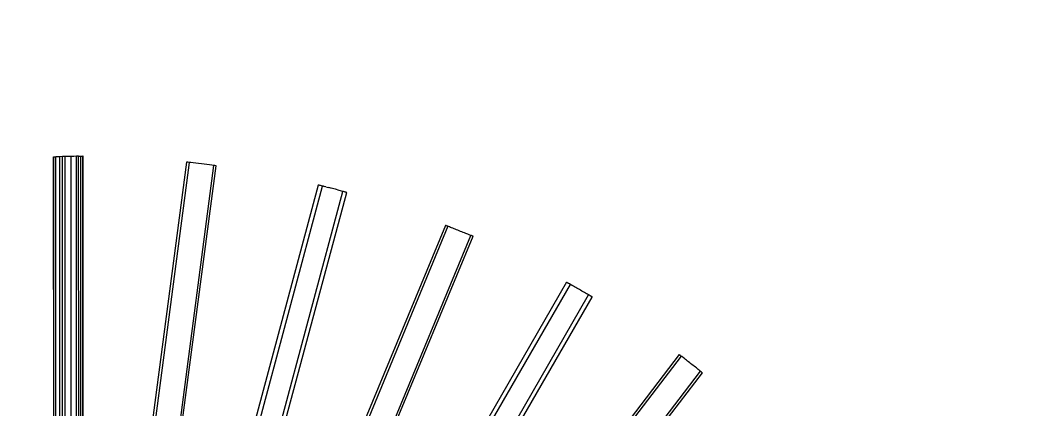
# Model space of a CAD drawing. Header units: inches. Extents: x 3324238 to 135265466, y -1036581 to 20094598.
# Drawn here: x 3354734.11 to 3354741.08, y -519081.23 to -519078.56 of the extents above; entities that cross this region are included whole.
import ezdxf

# ---------------------------------------------------------------- set-up
doc = ezdxf.new("R2010")
doc.units = ezdxf.units.IN
doc.header["$MEASUREMENT"] = 0
doc.layers.add('FURNITURE', color=32, linetype='Continuous', lineweight=13)

msp = doc.modelspace()

# ---------------------------------------------------------------- linework, layer by layer
for p, q in [((3354734.3972, -519079.4934, 0.0027), (3354734.3795, -519079.4938, 0.0027)), ((3354734.4163, -519079.4929, 0.0027), (3354734.3972, -519079.4934, 0.0027)), ((3354734.3974, -519081.3564, 0.0027), (3354734.3972, -519079.4934, 0.0027)), ((3354734.4362, -519079.4925, 0.0027), (3354734.4163, -519079.4929, 0.0027)), ((3354734.4165, -519081.3614, 0.0027), (3354734.4163, -519079.4929, 0.0027)), ((3354734.4561, -519079.492, 0.0027), (3354734.4362, -519079.4925, 0.0027)), ((3354734.4752, -519079.4915, 0.0027), (3354734.4561, -519079.492, 0.0027)), ((3354734.4563, -519081.3614, 0.0027), (3354734.4561, -519079.492, 0.0027)), ((3354734.4928, -519079.4911, 0.0027), (3354734.4752, -519079.4915, 0.0027)), ((3354734.5083, -519079.4907, 0.0027), (3354734.4928, -519079.4911, 0.0027)), ((3354734.493, -519081.3465, 0.0027), (3354734.4928, -519079.4911, 0.0027)), ((3354734.5083, -519079.4907, 0.0027), (3354734.5143, -519079.4905, 0.0027)), ((3354734.5085, -519081.3375, 0.0027), (3354734.5083, -519079.4907, 0.0027)), ((3354734.5143, -519079.4905, 0.0027), (3354734.521, -519079.4907, 0.0027)), ((3354734.521, -519079.4907, 0.0027), (3354734.5212, -519081.3316, 0.0027)), ((3354734.521, -519079.4907, 0.0027), (3354734.5362, -519079.4911, 0.0027)), ((3354734.5382, -519079.4911, 0.0027), (3354734.5362, -519079.4911, 0.0027)), ((3354734.5364, -519081.3256, 0.0027), (3354734.5362, -519079.4911, 0.0027)), ((3354734.5384, -519081.3249, 0.0027), (3354734.5382, -519079.4911, 0.0027)), ((3354734.3362, -519079.4949, 0.0027), (3354734.3342, -519079.495, 0.0027)), ((3354734.3342, -519079.495, 0.0027), (3354734.3344, -519081.3207, 0.0027)), ((3354734.3362, -519079.4949, 0.0027), (3354734.3514, -519079.4945, 0.0027)), ((3354734.3364, -519081.3216, 0.0027), (3354734.3362, -519079.4949, 0.0027)), ((3354734.3641, -519079.4942, 0.0027), (3354734.3514, -519079.4945, 0.0027)), ((3354734.3516, -519081.3286, 0.0027), (3354734.3514, -519079.4945, 0.0027)), ((3354734.3795, -519079.4938, 0.0027), (3354734.3641, -519079.4942, 0.0027)), ((3354734.3797, -519081.3452, 0.0027), (3354734.3795, -519079.4938, 0.0027)), ((3354735.2515, -519079.5306, 0.0027), (3354735.0096, -519081.3579, 0.0027)), ((3354735.2686, -519079.5327, 0.0027), (3354735.0255, -519081.3802, 0.0027)), ((3354735.4368, -519079.5541, 0.0027), (3354735.194, -519081.3992, 0.0027)), ((3354735.2121, -519081.3933, 0.0027), (3354735.4538, -519079.5563, 0.0027)), ((3354735.2535, -519079.5308, 0.0027), (3354735.2515, -519079.5306, 0.0027)), ((3354735.2592, -519079.5315, 0.0027), (3354735.2535, -519079.5308, 0.0027)), ((3354735.2686, -519079.5327, 0.0027), (3354735.2592, -519079.5315, 0.0027)), ((3354735.2811, -519079.5343, 0.0027), (3354735.2686, -519079.5327, 0.0027)), ((3354735.2965, -519079.5363, 0.0027), (3354735.2811, -519079.5343, 0.0027)), ((3354735.314, -519079.5385, 0.0027), (3354735.2965, -519079.5363, 0.0027)), ((3354735.3329, -519079.5409, 0.0027), (3354735.314, -519079.5385, 0.0027)), ((3354735.3527, -519079.5434, 0.0027), (3354735.3329, -519079.5409, 0.0027)), ((3354735.3724, -519079.5459, 0.0027), (3354735.3527, -519079.5434, 0.0027)), ((3354735.3914, -519079.5484, 0.0027), (3354735.3724, -519079.5459, 0.0027)), ((3354735.4089, -519079.5506, 0.0027), (3354735.3914, -519079.5484, 0.0027)), ((3354735.4242, -519079.5525, 0.0027), (3354735.4089, -519079.5506, 0.0027)), ((3354735.4368, -519079.5541, 0.0027), (3354735.4242, -519079.5525, 0.0027)), ((3354735.4461, -519079.5553, 0.0027), (3354735.4368, -519079.5541, 0.0027)), ((3354735.4519, -519079.5561, 0.0027), (3354735.4461, -519079.5553, 0.0027)), ((3354735.4538, -519079.5563, 0.0027), (3354735.4519, -519079.5561, 0.0027)), ((3354736.1565, -519079.689, 0.0027), (3354735.6756, -519081.4833, 0.0027)), ((3354735.6999, -519081.5082, 0.0027), (3354736.1856, -519079.6957, 0.0027)), ((3354736.1584, -519079.6894, 0.0027), (3354736.1565, -519079.689, 0.0027)), ((3354736.1611, -519079.6901, 0.0027), (3354736.1584, -519079.6894, 0.0027)), ((3354736.164, -519079.6907, 0.0027), (3354736.1611, -519079.6901, 0.0027)), ((3354736.1684, -519079.6918, 0.0027), (3354736.164, -519079.6907, 0.0027)), ((3354736.1732, -519079.6929, 0.0027), (3354736.1684, -519079.6918, 0.0027)), ((3354736.1791, -519079.6942, 0.0027), (3354736.1732, -519079.6929, 0.0027)), ((3354736.1856, -519079.6957, 0.0027), (3354736.1791, -519079.6942, 0.0027)), ((3354736.1928, -519079.6974, 0.0027), (3354736.1856, -519079.6957, 0.0027)), ((3354736.1928, -519079.6974, 0.0027), (3354736.2006, -519079.6992, 0.0027)), ((3354736.2089, -519079.7011, 0.0027), (3354736.2006, -519079.6992, 0.0027)), ((3354736.2089, -519079.7011, 0.0027), (3354736.2178, -519079.7032, 0.0027)), ((3354735.8395, -519081.5444, 0.0027), (3354736.3251, -519079.7323, 0.0027)), ((3354735.8728, -519081.5278, 0.0027), (3354736.3538, -519079.7405, 0.0027)), ((3354736.2178, -519079.7032, 0.0027), (3354736.2267, -519079.7052, 0.0027)), ((3354736.2365, -519079.7075, 0.0027), (3354736.2267, -519079.7052, 0.0027)), ((3354736.2437, -519079.7092, 0.0027), (3354736.2365, -519079.7075, 0.0027)), ((3354736.2457, -519079.7097, 0.0027), (3354736.2437, -519079.7092, 0.0027)), ((3354736.2557, -519079.7126, 0.0027), (3354736.2457, -519079.7097, 0.0027)), ((3354736.2649, -519079.7152, 0.0027), (3354736.2557, -519079.7126, 0.0027)), ((3354736.2748, -519079.718, 0.0027), (3354736.2649, -519079.7152, 0.0027)), ((3354736.2836, -519079.7205, 0.0027), (3354736.2748, -519079.718, 0.0027)), ((3354736.2932, -519079.7232, 0.0027), (3354736.2836, -519079.7205, 0.0027)), ((3354736.3013, -519079.7255, 0.0027), (3354736.2932, -519079.7232, 0.0027)), ((3354736.3102, -519079.7281, 0.0027), (3354736.3013, -519079.7255, 0.0027)), ((3354736.3173, -519079.7301, 0.0027), (3354736.3102, -519079.7281, 0.0027)), ((3354736.3251, -519079.7323, 0.0027), (3354736.3173, -519079.7301, 0.0027)), ((3354736.3309, -519079.7339, 0.0027), (3354736.3251, -519079.7323, 0.0027)), ((3354736.3373, -519079.7358, 0.0027), (3354736.3309, -519079.7339, 0.0027)), ((3354736.3416, -519079.737, 0.0027), (3354736.3373, -519079.7358, 0.0027)), ((3354736.3463, -519079.7383, 0.0027), (3354736.3416, -519079.737, 0.0027)), ((3354736.349, -519079.7391, 0.0027), (3354736.3463, -519079.7383, 0.0027)), ((3354736.3519, -519079.7399, 0.0027), (3354736.349, -519079.7391, 0.0027)), ((3354736.3538, -519079.7405, 0.0027), (3354736.3519, -519079.7399, 0.0027)), ((3354737.0328, -519079.9662, 0.0027), (3354736.3213, -519081.6815, 0.0027)), ((3354737.0488, -519079.9725, 0.0027), (3354736.3258, -519081.7183, 0.0027)), ((3354737.0346, -519079.967, 0.0027), (3354737.0328, -519079.9662, 0.0027)), ((3354737.0372, -519079.968, 0.0027), (3354737.0346, -519079.967, 0.0027)), ((3354737.04, -519079.9691, 0.0027), (3354737.0372, -519079.968, 0.0027)), ((3354737.0442, -519079.9707, 0.0027), (3354737.04, -519079.9691, 0.0027)), ((3354737.0488, -519079.9725, 0.0027), (3354737.0442, -519079.9707, 0.0027)), ((3354737.0544, -519079.9748, 0.0027), (3354737.0488, -519079.9725, 0.0027)), ((3354737.0606, -519079.9772, 0.0027), (3354737.0544, -519079.9748, 0.0027)), ((3354737.0675, -519079.9799, 0.0027), (3354737.0606, -519079.9772, 0.0027)), ((3354737.075, -519079.9829, 0.0027), (3354737.0675, -519079.9799, 0.0027)), ((3354736.4883, -519081.7691, 0.0027), (3354737.2065, -519080.0348, 0.0027)), ((3354736.5053, -519081.7679, 0.0027), (3354737.2224, -519080.0414, 0.0027)), ((3354737.0828, -519079.986, 0.0027), (3354737.075, -519079.9829, 0.0027)), ((3354737.0914, -519079.9894, 0.0027), (3354737.0828, -519079.986, 0.0027)), ((3354737.0999, -519079.9927, 0.0027), (3354737.0914, -519079.9894, 0.0027)), ((3354737.1092, -519079.9964, 0.0027), (3354737.0999, -519079.9927, 0.0027)), ((3354737.118, -519079.9999, 0.0027), (3354737.1092, -519079.9964, 0.0027)), ((3354737.1277, -519080.0037, 0.0027), (3354737.118, -519079.9999, 0.0027)), ((3354737.1365, -519080.0072, 0.0027), (3354737.1277, -519080.0037, 0.0027)), ((3354737.1462, -519080.011, 0.0027), (3354737.1365, -519080.0072, 0.0027)), ((3354737.1547, -519080.0143, 0.0027), (3354737.1462, -519080.011, 0.0027)), ((3354737.164, -519080.018, 0.0027), (3354737.1547, -519080.0143, 0.0027)), ((3354737.1718, -519080.0211, 0.0027), (3354737.164, -519080.018, 0.0027)), ((3354737.1804, -519080.0245, 0.0027), (3354737.1718, -519080.0211, 0.0027)), ((3354737.1872, -519080.0272, 0.0027), (3354737.1804, -519080.0245, 0.0027)), ((3354737.1947, -519080.0302, 0.0027), (3354737.1872, -519080.0272, 0.0027)), ((3354737.2004, -519080.0324, 0.0027), (3354737.1947, -519080.0302, 0.0027)), ((3354737.2065, -519080.0348, 0.0027), (3354737.2004, -519080.0324, 0.0027)), ((3354737.2107, -519080.0365, 0.0027), (3354737.2065, -519080.0348, 0.0027)), ((3354737.2153, -519080.0383, 0.0027), (3354737.2107, -519080.0365, 0.0027)), ((3354737.2178, -519080.0394, 0.0027), (3354737.2153, -519080.0383, 0.0027)), ((3354737.2206, -519080.0406, 0.0027), (3354737.2178, -519080.0394, 0.0027)), ((3354737.2224, -519080.0414, 0.0027), (3354737.2206, -519080.0406, 0.0027)), ((3354737.8663, -519080.357, 0.0027), (3354736.9323, -519081.9752, 0.0027)), ((3354736.9492, -519082.0056, 0.0027), (3354737.8921, -519080.3719, 0.0027)), ((3354737.868, -519080.3579, 0.0027), (3354737.8663, -519080.357, 0.0027)), ((3354737.8704, -519080.3593, 0.0027), (3354737.868, -519080.3579, 0.0027)), ((3354737.873, -519080.3608, 0.0027), (3354737.8704, -519080.3593, 0.0027)), ((3354737.873, -519080.3608, 0.0027), (3354737.8769, -519080.3631, 0.0027)), ((3354737.8812, -519080.3655, 0.0027), (3354737.8769, -519080.3631, 0.0027)), ((3354737.8864, -519080.3686, 0.0027), (3354737.8812, -519080.3655, 0.0027)), ((3354737.8921, -519080.3719, 0.0027), (3354737.8864, -519080.3686, 0.0027)), ((3354737.8921, -519080.3719, 0.0027), (3354737.8985, -519080.3755, 0.0027)), ((3354737.9055, -519080.3796, 0.0027), (3354737.8985, -519080.3755, 0.0027)), ((3354737.9128, -519080.3838, 0.0027), (3354737.9055, -519080.3796, 0.0027)), ((3354737.9208, -519080.3884, 0.0027), (3354737.9128, -519080.3838, 0.0027)), ((3354737.9287, -519080.3929, 0.0027), (3354737.9208, -519080.3884, 0.0027)), ((3354737.9374, -519080.3979, 0.0027), (3354737.9287, -519080.3929, 0.0027)), ((3354737.9456, -519080.4026, 0.0027), (3354737.9374, -519080.3979, 0.0027)), ((3354737.0794, -519082.0686, 0.0027), (3354738.0171, -519080.4438, 0.0027)), ((3354737.1113, -519082.069, 0.0027), (3354738.043, -519080.4587, 0.0027)), ((3354737.9546, -519080.4078, 0.0027), (3354737.9456, -519080.4026, 0.0027)), ((3354737.9629, -519080.4126, 0.0027), (3354737.9546, -519080.4078, 0.0027)), ((3354737.9719, -519080.4177, 0.0027), (3354737.9629, -519080.4126, 0.0027)), ((3354737.9798, -519080.4223, 0.0027), (3354737.9719, -519080.4177, 0.0027)), ((3354737.9885, -519080.4273, 0.0027), (3354737.9798, -519080.4223, 0.0027)), ((3354737.9958, -519080.4315, 0.0027), (3354737.9885, -519080.4273, 0.0027)), ((3354738.0037, -519080.4361, 0.0027), (3354737.9958, -519080.4315, 0.0027)), ((3354738.0101, -519080.4398, 0.0027), (3354738.0037, -519080.4361, 0.0027)), ((3354738.0171, -519080.4438, 0.0027), (3354738.0101, -519080.4398, 0.0027)), ((3354738.0224, -519080.4468, 0.0027), (3354738.0171, -519080.4438, 0.0027)), ((3354738.0281, -519080.4501, 0.0027), (3354738.0224, -519080.4468, 0.0027)), ((3354738.032, -519080.4523, 0.0027), (3354738.0281, -519080.4501, 0.0027)), ((3354738.0363, -519080.4548, 0.0027), (3354738.032, -519080.4523, 0.0027)), ((3354738.0387, -519080.4562, 0.0027), (3354738.0363, -519080.4548, 0.0027)), ((3354738.0413, -519080.4577, 0.0027), (3354738.0387, -519080.4562, 0.0027)), ((3354738.043, -519080.4587, 0.0027), (3354738.0413, -519080.4577, 0.0027)), ((3354738.6408, -519080.8551, 0.0027), (3354737.5052, -519082.3352, 0.0027)), ((3354738.6549, -519080.865, 0.0027), (3354737.5073, -519082.3608, 0.0027)), ((3354738.6424, -519080.8562, 0.0027), (3354738.6408, -519080.8551, 0.0027)), ((3354738.6447, -519080.8578, 0.0027), (3354738.6424, -519080.8562, 0.0027)), ((3354738.6472, -519080.8596, 0.0027), (3354738.6447, -519080.8578, 0.0027)), ((3354738.6508, -519080.8622, 0.0027), (3354738.6472, -519080.8596, 0.0027)), ((3354738.6549, -519080.865, 0.0027), (3354738.6508, -519080.8622, 0.0027)), ((3354738.6594, -519080.8682, 0.0027), (3354738.6549, -519080.865, 0.0027)), ((3354738.665, -519080.8727, 0.0027), (3354738.6594, -519080.8682, 0.0027)), ((3354738.6708, -519080.8772, 0.0027), (3354738.665, -519080.8727, 0.0027)), ((3354738.6771, -519080.8822, 0.0027), (3354738.6708, -519080.8772, 0.0027)), ((3354738.6837, -519080.8874, 0.0027), (3354738.6771, -519080.8822, 0.0027)), ((3354738.691, -519080.8931, 0.0027), (3354738.6837, -519080.8874, 0.0027)), ((3354738.6982, -519080.8988, 0.0027), (3354738.691, -519080.8931, 0.0027)), ((3354738.706, -519080.9049, 0.0027), (3354738.6982, -519080.8988, 0.0027)), ((3354738.7135, -519080.9108, 0.0027), (3354738.706, -519080.9049, 0.0027)), ((3354738.7217, -519080.9172, 0.0027), (3354738.7135, -519080.9108, 0.0027)), ((3354738.7291, -519080.9231, 0.0027), (3354738.7217, -519080.9172, 0.0027)), ((3354738.7373, -519080.9295, 0.0027), (3354738.7291, -519080.9231, 0.0027)), ((3354738.7445, -519080.9352, 0.0027), (3354738.7373, -519080.9295, 0.0027)), ((3354738.7524, -519080.9413, 0.0027), (3354738.7445, -519080.9352, 0.0027)), ((3354738.759, -519080.9465, 0.0027), (3354738.7524, -519080.9413, 0.0027)), ((3354738.7662, -519080.9522, 0.0027), (3354738.759, -519080.9465, 0.0027)), ((3354738.772, -519080.9568, 0.0027), (3354738.7662, -519080.9522, 0.0027)), ((3354738.7784, -519080.9618, 0.0027), (3354738.772, -519080.9568, 0.0027)), ((3354737.6438, -519082.4614, 0.0027), (3354738.7883, -519080.9696, 0.0027)), ((3354737.6587, -519082.4642, 0.0027), (3354738.8018, -519080.9802, 0.0027)), ((3354738.7831, -519080.9655, 0.0027), (3354738.7784, -519080.9618, 0.0027)), ((3354738.7883, -519080.9696, 0.0027), (3354738.7831, -519080.9655, 0.0027)), ((3354738.7919, -519080.9724, 0.0027), (3354738.7883, -519080.9696, 0.0027)), ((3354738.7957, -519080.9754, 0.0027), (3354738.7919, -519080.9724, 0.0027)), ((3354738.7979, -519080.9772, 0.0027), (3354738.7957, -519080.9754, 0.0027)), ((3354738.8003, -519080.979, 0.0027), (3354738.7979, -519080.9772, 0.0027)), ((3354738.8018, -519080.9802, 0.0027), (3354738.8003, -519080.979, 0.0027))]:
    msp.add_line(p, q)
at = {"layer": 'FURNITURE', "lineweight": 30}
msp.add_arc((3354732.7531, -519086.6174, 0.0027), 12.0161, 2.96628, 177.03372, dxfattribs=at)

doc.saveas('drawing.dxf')
